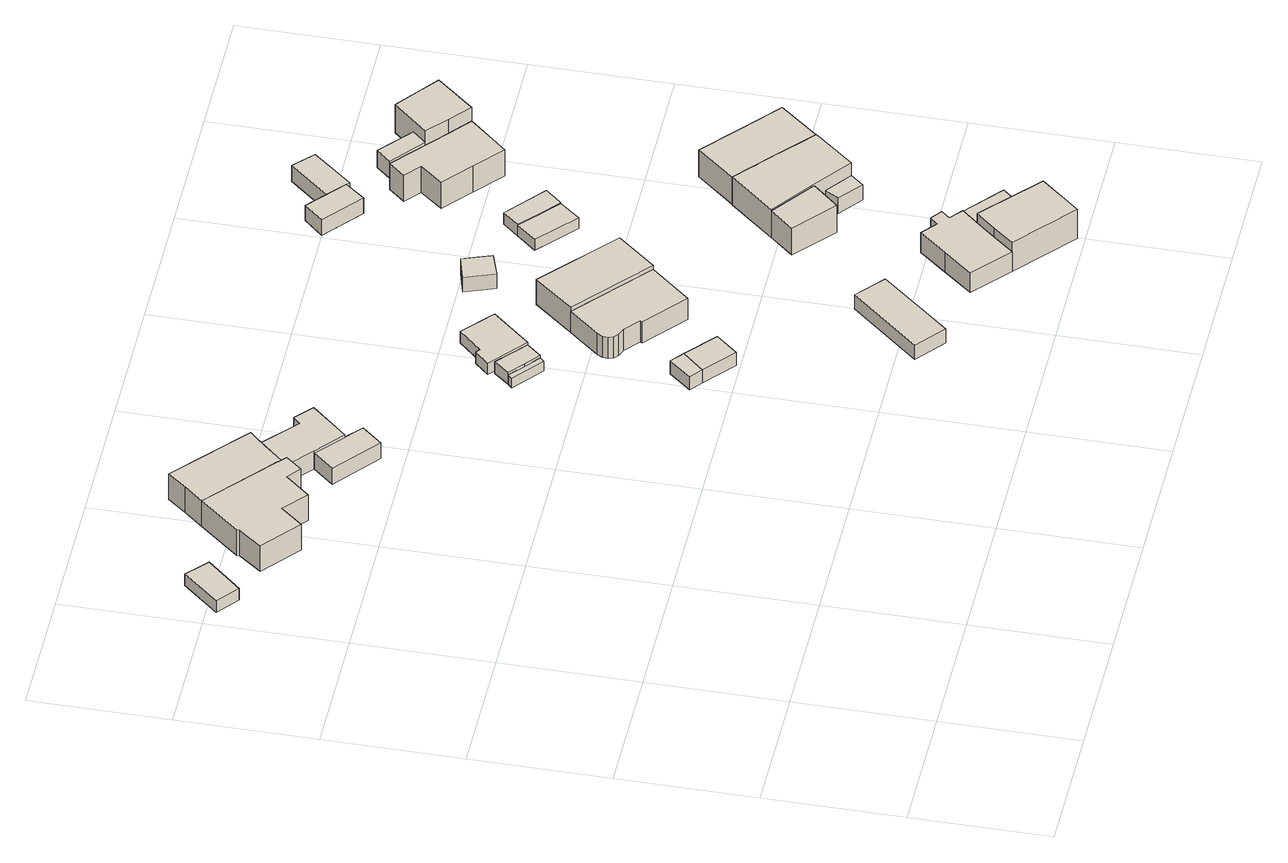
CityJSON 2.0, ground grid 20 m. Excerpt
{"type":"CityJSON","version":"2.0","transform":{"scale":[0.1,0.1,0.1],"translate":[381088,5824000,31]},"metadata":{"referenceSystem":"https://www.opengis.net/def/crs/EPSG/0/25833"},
"CityObjects":{
"building1":{"type":"Building","attributes":{"Gemeindeschluessel":"11000012","BezugspunktDach":"2200","function":"31001_2463","measuredHeight":3.06,"storeysAboveGround":1},"address":[{"country":"Germany","locality":"Berlin","thoroughfareNumber":"7 (1)","thoroughfareName":"Straße V (HOKA IV)"}],"geometry":[{"type":"Solid","lod":"1","boundaries":[[[[0,1,2,3,4]],[[5,6,7,8,9]],[[5,9,4,3]],[[6,5,3,2]],[[7,6,2,1]],[[8,7,1,0]],[[9,8,0,4]]]]}]},
"building2":{"type":"Building","attributes":{"Gemeindeschluessel":"11000012","BezugspunktDach":"2200","function":"31001_1010","measuredHeight":4.5,"storeysAboveGround":1},"address":[{"country":"Germany","locality":"Berlin","thoroughfareNumber":"7","thoroughfareName":"Straße V (HOKA IV)"}],"geometry":[{"type":"Solid","lod":"1","boundaries":[[[[10,11,12,13,14,15,16,17,18,19,20]],[[21,22,23,24,25,26,27,28,29,30,31]],[[21,31,20,19]],[[22,21,19,18]],[[23,22,18,17]],[[24,23,17,16]],[[25,24,16,15]],[[26,25,15,14]],[[27,26,14,13]],[[28,27,13,12]],[[29,28,12,11]],[[30,29,11,10]],[[31,30,10,20]]]]}]},
"building3":{"type":"Building","attributes":{"Gemeindeschluessel":"11000012","function":"31001_1010"},"address":[{"country":"Germany","locality":"Berlin","thoroughfareNumber":"5","thoroughfareName":"Straße V (HOKA IV)"}],"children":["building3-1","building3-2"]},
"building3-1":{"type":"BuildingPart","attributes":{"BezugspunktDach":"2200","measuredHeight":4.82,"storeysAboveGround":1},"parents":["building3"],"geometry":[{"type":"MultiSurface","lod":"1","boundaries":[[[16,32,33,34,35,36,37,38,17]],[[39,40,41,42,43,44,45,24,23]],[[39,23,17,38]],[[40,39,38,37]],[[41,40,37,36]],[[42,41,36,35]],[[46,47,35,34]],[[48,46,43,34,33]],[[45,44,33,32]],[[24,45,32,16]],[[23,24,16,17]],[[43,42,47,46]],[[44,43,46,48]]]}]},
"building3-2":{"type":"BuildingPart","attributes":{"BezugspunktDach":"2200","measuredHeight":3.24,"storeysAboveGround":1},"parents":["building3"],"geometry":[{"type":"MultiSurface","lod":"1","boundaries":[[[49,50,51,52,53,54,47,48]],[[42,55,56,57,58,59,25,44]],[[44,43,60]],[[55,42,47,54]],[[56,55,54,53]],[[57,56,53,52]],[[58,57,52,51]],[[59,58,51,50]],[[25,59,50,49]],[[44,25,49,48]],[[60,43,46,47,42]],[[48,46,43,44]]]}]},
"building4":{"type":"Building","attributes":{"Gemeindeschluessel":"11000012","BezugspunktDach":"2200","function":"31001_2723","measuredHeight":2.76,"storeysAboveGround":1},"address":[{"country":"Germany","locality":"Berlin","thoroughfareNumber":"7 (2)","thoroughfareName":"Straße V (HOKA IV)"}],"geometry":[{"type":"Solid","lod":"1","boundaries":[[[[61,62,63,64,65]],[[59,58,66,67,68]],[[59,68,65,64]],[[58,59,64,63]],[[66,58,63,62]],[[67,66,62,61]],[[68,67,61,65]]]]}]},
"building5":{"type":"Building","attributes":{"Gemeindeschluessel":"11000012","BezugspunktDach":"2200","function":"31001_2723","measuredHeight":2.32,"storeysAboveGround":1},"address":[{"country":"Germany","locality":"Berlin","thoroughfareNumber":"8 (1)","thoroughfareName":"Straße U (HOKA IV)"}],"geometry":[{"type":"Solid","lod":"1","boundaries":[[[[69,70,71,72]],[[73,74,75,76]],[[73,76,72,71]],[[74,73,71,70]],[[75,74,70,69]],[[76,75,69,72]]]]}]},
"building6":{"type":"Building","attributes":{"Gemeindeschluessel":"11000012","BezugspunktDach":"2200","function":"51009_1610","measuredHeight":1.72,"storeysAboveGround":0},"address":[{"country":"Germany","locality":"Berlin"}],"geometry":[{"type":"Solid","lod":"1","boundaries":[[[[77,78,79,80]],[[81,82,83,84]],[[81,84,80,79]],[[82,81,79,78]],[[83,82,78,77]],[[84,83,77,80]]]]}]},
"building7":{"type":"Building","attributes":{"Gemeindeschluessel":"11000012","BezugspunktDach":"2200","function":"51009_1610","measuredHeight":2.36,"storeysAboveGround":0},"address":[{"country":"Germany","locality":"Berlin"}],"geometry":[{"type":"Solid","lod":"1","boundaries":[[[[85,86,70,69]],[[74,87,88,75]],[[74,75,69,70]],[[87,74,70,86]],[[88,87,86,85]],[[75,88,85,69]]]]}]},
"building8":{"type":"Building","attributes":{"Gemeindeschluessel":"11000012","BezugspunktDach":"2200","function":"31001_1313","measuredHeight":2.49,"storeysAboveGround":1},"address":[{"country":"Germany","locality":"Berlin","thoroughfareNumber":"8 (2)","thoroughfareName":"Straße U (HOKA IV)"}],"geometry":[{"type":"Solid","lod":"1","boundaries":[[[[89,90,91,92,93,94]],[[95,96,97,82,98,81]],[[95,81,94,93]],[[96,95,93,92]],[[97,96,92,91]],[[82,97,91,90]],[[98,82,90,89]],[[81,98,89,94]]]]}]},
"building9":{"type":"Building","attributes":{"Gemeindeschluessel":"11000012","BezugspunktDach":"2200","function":"31001_2463","measuredHeight":2.47,"storeysAboveGround":1},"address":[{"country":"Germany","locality":"Berlin","thoroughfareNumber":"2 (1)","thoroughfareName":"Straße T (HOKA IV)"}],"geometry":[{"type":"Solid","lod":"1","boundaries":[[[[99,100,101,102]],[[103,104,105,106]],[[103,106,102,101]],[[104,103,101,100]],[[105,104,100,99]],[[106,105,99,102]]]]}]},
"building10":{"type":"Building","attributes":{"Gemeindeschluessel":"11000012","BezugspunktDach":"2200","function":"31001_1313","measuredHeight":1.99,"storeysAboveGround":1},"address":[{"country":"Germany","locality":"Berlin","thoroughfareNumber":"6 (2)","thoroughfareName":"Straße U (HOKA IV)"}],"geometry":[{"type":"Solid","lod":"1","boundaries":[[[[107,108,109,110,111,112]],[[113,114,115,116,117,118]],[[113,118,112,111]],[[114,113,111,110]],[[115,114,110,109]],[[116,115,109,108]],[[117,116,108,107]],[[118,117,107,112]]]]}]},
"building11":{"type":"Building","attributes":{"Gemeindeschluessel":"11000012","BezugspunktDach":"2200","function":"31001_1010","measuredHeight":3.72,"storeysAboveGround":1},"address":[{"country":"Germany","locality":"Berlin","thoroughfareNumber":"8","thoroughfareName":"Straße U (HOKA IV)"}],"geometry":[{"type":"Solid","lod":"1","boundaries":[[[[119,120,121,122,123,124,125,126,127,128,129]],[[130,131,132,133,134,135,136,137,138,139,140]],[[130,140,129,128]],[[131,130,128,127]],[[132,131,127,126]],[[133,132,126,125]],[[134,133,125,124]],[[135,134,124,123]],[[136,135,123,122]],[[137,136,122,121]],[[138,137,121,120]],[[139,138,120,119]],[[140,139,119,129]]]]}]},
"building12":{"type":"Building","attributes":{"Gemeindeschluessel":"11000012","BezugspunktDach":"2200","function":"31001_1010","measuredHeight":7.6,"storeysAboveGround":1},"address":[{"country":"Germany","locality":"Berlin","thoroughfareNumber":"6","thoroughfareName":"Straße U (HOKA IV)"}],"geometry":[{"type":"Solid","lod":"1","boundaries":[[[[141,142,143,144]],[[145,146,133,132]],[[145,132,144,143]],[[146,145,143,142]],[[133,146,142,141]],[[132,133,141,144]]]]}]},
"building13":{"type":"Building","attributes":{"Gemeindeschluessel":"11000012","BezugspunktDach":"2200","function":"31001_1010","measuredHeight":6.22,"storeysAboveGround":1},"address":[{"country":"Germany","locality":"Berlin","thoroughfareNumber":"2","thoroughfareName":"Straße T (HOKA IV)"}],"geometry":[{"type":"Solid","lod":"1","boundaries":[[[[147,148,149,150,151,152,153,154,155,156]],[[157,158,159,160,161,162,163,164,165,166]],[[157,166,156,155]],[[158,157,155,154]],[[159,158,154,153]],[[160,159,153,152]],[[161,160,152,151]],[[162,161,151,150]],[[163,162,150,149]],[[164,163,149,148]],[[165,164,148,147]],[[166,165,147,156]]]]}]},
"building14":{"type":"Building","attributes":{"Gemeindeschluessel":"11000012","BezugspunktDach":"2200","function":"31001_1313","measuredHeight":3.75,"storeysAboveGround":1},"address":[{"country":"Germany","locality":"Berlin","thoroughfareNumber":"6 (3)","thoroughfareName":"Straße U (HOKA IV)"}],"geometry":[{"type":"Solid","lod":"1","boundaries":[[[[167,168,169,170,171]],[[172,173,174,175,176]],[[172,176,171,170]],[[173,172,170,169]],[[174,173,169,168]],[[175,174,168,167]],[[176,175,167,171]]]]}]},
"building15":{"type":"Building","attributes":{"Gemeindeschluessel":"11000012","function":"31001_1010"},"address":[{"country":"Germany","locality":"Berlin","thoroughfareNumber":"4","thoroughfareName":"Straße T (HOKA IV)"}],"children":["building15-1","building15-2"]},
"building15-1":{"type":"BuildingPart","attributes":{"BezugspunktDach":"2200","measuredHeight":6.98,"storeysAboveGround":1},"parents":["building15"],"geometry":[{"type":"MultiSurface","lod":"1","boundaries":[[[177,178,179,180,181]],[[182,183,184,185,165]],[[182,165,181,180]],[[183,182,180,179]],[[184,186,187,188,179,178]],[[185,184,178,177]],[[165,185,177,181]],[[183,188,187,186]]]}]},
"building15-2":{"type":"BuildingPart","attributes":{"BezugspunktDach":"2200","measuredHeight":3.42,"storeysAboveGround":1},"parents":["building15"],"geometry":[{"type":"MultiSurface","lod":"1","boundaries":[[[187,189,190,188]],[[163,191,186,183]],[[163,183,188,190]],[[191,163,190,189]],[[186,191,189,187]],[[192,186,187,188,183]]]}]},
"building16":{"type":"Building","attributes":{"Gemeindeschluessel":"11000012","BezugspunktDach":"2200","function":"31001_2463","measuredHeight":1.92,"storeysAboveGround":1},"address":[{"country":"Germany","locality":"Berlin","thoroughfareNumber":"6 (1)","thoroughfareName":"Straße U (HOKA IV)"}],"geometry":[{"type":"Solid","lod":"1","boundaries":[[[[193,194,195,196]],[[197,198,199,200]],[[197,200,196,195]],[[198,197,195,194]],[[199,198,194,193]],[[200,199,193,196]]]]}]},
"building17":{"type":"Building","attributes":{"Gemeindeschluessel":"11000012","function":"31001_1010"},"address":[{"country":"Germany","locality":"Berlin","thoroughfareNumber":"7","thoroughfareName":"Straße U (HOKA IV)"}],"children":["building17-1","building17-2","building17-3"]},
"building17-1":{"type":"BuildingPart","attributes":{"BezugspunktDach":"2200","measuredHeight":7.03,"storeysAboveGround":1},"parents":["building17"],"geometry":[{"type":"MultiSurface","lod":"1","boundaries":[[[201,202,203,204,205,206]],[[207,208,209,210,211,212]],[[207,212,206,205]],[[208,207,205,204]],[[209,208,204,203]],[[210,209,203,202]],[[213,214,215,216,217,218,202,201]],[[212,211,201,206],[219,213,211,212]],[[210,218,217,216]],[[211,215,214,213]],[[213,219,212,211]]]}]},
"building17-2":{"type":"BuildingPart","attributes":{"BezugspunktDach":"2200","measuredHeight":2.68,"storeysAboveGround":1},"parents":["building17"],"geometry":[{"type":"MultiSurface","lod":"1","boundaries":[[[220,218,217,221]],[[216,210,222,223]],[[216,223,221,217]],[[222,210,218,220]],[[223,222,220,221]],[[224,210,216,217,218]]]}]},
"building17-3":{"type":"BuildingPart","attributes":{"BezugspunktDach":"2200","measuredHeight":7.12,"storeysAboveGround":1},"parents":["building17"],"geometry":[{"type":"MultiSurface","lod":"1","boundaries":[[[225,214,219,226]],[[212,215,227,228]],[[212,228,226,219]],[[227,215,214,225]],[[228,227,225,226]],[[215,211,213,214]],[[212,219,213,211]]]}]},
"building18":{"type":"Building","attributes":{"Gemeindeschluessel":"11000012","BezugspunktDach":"2200","function":"31001_2463","measuredHeight":3.11,"storeysAboveGround":1},"address":[{"country":"Germany","locality":"Berlin","thoroughfareNumber":"4 (1)","thoroughfareName":"Straße U (HOKA IV)"}],"geometry":[{"type":"Solid","lod":"1","boundaries":[[[[229,230,231,232,233,234]],[[235,236,237,198,238,197]],[[235,197,234,233]],[[236,235,233,232]],[[237,236,232,231]],[[198,237,231,230]],[[238,198,230,229]],[[197,238,229,234]]]]}]},
"building19":{"type":"Building","attributes":{"Gemeindeschluessel":"11000012","BezugspunktDach":"2200","function":"31001_2723","measuredHeight":2.72,"storeysAboveGround":1},"address":[{"country":"Germany","locality":"Berlin","thoroughfareNumber":"4 (2)","thoroughfareName":"Straße U (HOKA IV)"}],"geometry":[{"type":"Solid","lod":"1","boundaries":[[[[239,240,241,242,243]],[[244,245,246,247,248]],[[244,248,243,242]],[[245,244,242,241]],[[246,245,241,240]],[[247,246,240,239]],[[248,247,239,243]]]]}]},
"building20":{"type":"Building","attributes":{"Gemeindeschluessel":"11000012","BezugspunktDach":"2200","function":"31001_1010","measuredHeight":6.01,"storeysAboveGround":1},"address":[{"country":"Germany","locality":"Berlin","thoroughfareNumber":"5","thoroughfareName":"Straße U (HOKA IV)"}],"geometry":[{"type":"Solid","lod":"1","boundaries":[[[[249,250,251,252,253]],[[254,255,256,257,258]],[[254,258,253,252]],[[255,254,252,251]],[[256,255,251,250]],[[257,256,250,249]],[[258,257,249,253]]]]}]},
"building21":{"type":"Building","attributes":{"Gemeindeschluessel":"11000012","BezugspunktDach":"2200","function":"31001_2723","measuredHeight":2.73,"storeysAboveGround":1},"address":[{"country":"Germany","locality":"Berlin","thoroughfareNumber":"2 (2)","thoroughfareName":"Straße U (HOKA IV)"}],"geometry":[{"type":"Solid","lod":"1","boundaries":[[[[240,259,260,261,241]],[[262,263,264,265,266]],[[262,266,241,261]],[[263,262,261,260]],[[264,263,260,259]],[[265,264,259,240]],[[266,265,240,241]]]]}]},
"building22":{"type":"Building","attributes":{"Gemeindeschluessel":"11000012","BezugspunktDach":"2200","function":"31001_1010","measuredHeight":9.2,"storeysAboveGround":1},"address":[{"country":"Germany","locality":"Berlin","thoroughfareNumber":"4","thoroughfareName":"Straße U (HOKA IV)"}],"geometry":[{"type":"Solid","lod":"1","boundaries":[[[[267,268,269,270,271,272,273,274]],[[275,276,277,278,279,280,281,282]],[[275,282,274,273]],[[276,275,273,272]],[[277,276,272,271]],[[278,277,271,270]],[[279,278,270,269]],[[280,279,269,268]],[[281,280,268,267]],[[282,281,267,274]]]]}]},
"building23":{"type":"Building","attributes":{"Gemeindeschluessel":"11000012","function":"31001_1010"},"address":[{"country":"Germany","locality":"Berlin","thoroughfareNumber":"2","thoroughfareName":"Straße U (HOKA IV)"}],"children":["building23-1","building23-2"]},
"building23-1":{"type":"BuildingPart","attributes":{"BezugspunktDach":"2200","measuredHeight":6.96,"storeysAboveGround":1},"parents":["building23"],"geometry":[{"type":"Solid","lod":"1","boundaries":[[[[283,284,285,286,287,288]],[[289,290,291,292,293,294]],[[289,294,288,287],[295,296,297,294]],[[290,289,287,286]],[[291,290,286,285]],[[292,291,285,284]],[[293,292,284,283]],[[294,293,283,288]],[[296,295,294,297]]]]}]},
"building23-2":{"type":"BuildingPart","attributes":{"BezugspunktDach":"2200","measuredHeight":2.97,"storeysAboveGround":1},"parents":["building23"],"geometry":[{"type":"Solid","lod":"1","boundaries":[[[[297,296,298,299]],[[300,295,294,301]],[[300,301,299,298]],[[295,300,298,296]],[[301,294,297,299]],[[295,296,297,294]]]]}]}
},
"vertices":[
[34,957,42],[79,1007,42],[64,1020,42],[49,1034,42],[3,982,42],[49,1034,22],[64,1020,22],[79,1007,22],[34,957,22],[3,982,22],
[151,896,66],[178,928,66],[212,899,66],[242,934,66],[262,919,66],[281,942,66],[256,964,66],[172,1036,66],[123,978,66],[124,975,66],[98,941,66],[124,975,21],[123,978,21],[172,1036,21],[256,964,21],[281,942,21],[262,919,21],[242,934,21],[212,899,21],[178,928,21],[151,896,21],[98,941,21],
[269,953,66],[274,948,66],[297,974,66],[312,990,66],[321,999,66],[217,1090,66],[195,1063,66],[195,1063,21],[217,1090,21],[321,999,21],[312,990,21],[297,974,21],[274,948,21],[269,953,21],[297,974,53],[312,990,53],[274,948,53],
[281,942,53],[316,912,53],[356,878,53],[402,930,53],[377,952,53],[367,942,53],[367,942,21],[377,952,21],[402,930,21],[356,878,21],[316,912,21],[305,982,21],
[354,829,49],[379,858,49],[356,878,49],[316,912,49],[290,882,49],[379,858,21],[354,829,21],[290,882,21],
[592,439,42],[620,470,42],[602,485,42],[575,453,42],[602,485,19],[620,470,19],[592,439,19],[575,453,19],
[573,651,37],[579,657,37],[537,692,37],[531,686,37],[537,692,20],[579,657,20],[573,651,20],[531,686,20],
[636,402,42],[663,433,42],[663,433,19],[636,402,19],
[558,674,41],[579,657,41],[597,678,41],[576,696,41],[555,714,41],[537,692,41],[555,714,20],[576,696,20],[597,678,20],[558,674,20],
[736,137,44],[820,236,44],[780,270,44],[695,171,44],[780,270,19],[820,236,19],[736,137,19],[695,171,19],
[603,679,40],[651,734,40],[607,772,40],[576,739,40],[570,743,40],[551,723,40],[570,743,20],[576,739,20],[607,772,20],[651,734,20],[603,679,20],[551,723,20],
[619,565,56],[625,560,56],[636,555,56],[658,537,56],[656,534,56],[715,484,56],[764,541,56],[658,632,56],[621,588,56],[617,580,56],[616,572,56],[617,580,19],[621,588,19],[658,632,19],[764,541,19],[715,484,19],[656,534,19],[658,537,19],[636,555,19],[625,560,19],[619,565,19],[616,572,19],
[764,541,63],[810,596,63],[705,688,63],[658,632,63],[705,688,19],[810,596,19],
[896,79,54],[930,120,54],[965,160,54],[947,175,54],[958,187,54],[942,199,54],[932,188,54],[910,206,54],[877,166,54],[843,125,54],[877,166,19],[910,206,19],[932,188,19],[942,199,19],[958,187,19],[947,175,19],[965,160,19],[930,120,19],[896,79,19],[843,125,19],
[725,746,46],[760,758,46],[753,778,46],[745,799,46],[709,789,46],[745,799,20],[753,778,20],[760,758,20],[725,746,20],[709,789,20],
[979,7,71],[1026,63,71],[944,136,71],[920,108,71],[896,79,71],[920,108,19],[944,136,19],[1026,63,19],[979,7,19],[996,90,19],[996,90,53],[944,136,53],
[1018,115,53],[965,160,53],[1018,115,19],[970,113,19],
[866,663,39],[890,692,39],[835,740,39],[811,712,39],[835,740,20],[890,692,20],[866,663,20],[811,712,20],
[958,365,68],[1015,322,68],[1062,379,68],[1009,426,68],[955,472,68],[900,408,68],[955,472,19],[1009,426,19],[1062,379,19],[1015,322,19],[958,365,19],[900,408,19],[958,365,66],[962,362,66],[962,362,19],[978,350,19],[978,350,46],[1015,322,46],[900,408,66],
[999,303,46],[966,330,46],[999,303,19],[966,330,19],[1015,322,41],
[928,324,66],[871,374,66],[928,324,19],[871,374,19],
[862,716,40],[890,692,40],[899,702,40],[911,716,40],[855,763,40],[835,740,40],[855,763,20],[911,716,20],[899,702,20],[862,716,20],
[837,950,49],[860,978,49],[834,1000,49],[807,1023,49],[782,996,49],[807,1023,22],[834,1000,22],[860,978,22],[837,950,22],[782,996,22],
[1062,379,67],[1108,435,67],[1054,481,67],[1001,527,67],[955,472,67],[1001,527,20],[1054,481,20],[1108,435,20],[1062,379,20],[955,472,20],
[864,974,49],[911,1031,49],[883,1057,49],[883,1057,21],[911,1031,21],[864,974,21],[860,978,21],[834,1000,21],
[932,820,47],[973,785,47],[1021,840,47],[978,876,47],[915,930,47],[895,907,47],[917,888,47],[891,855,47],[917,888,1],[895,907,1],[915,930,1],[978,876,1],[1021,840,1],[973,785,1],[932,820,1],[891,855,1],
[991,865,71],[1021,840,71],[1067,894,71],[1037,918,71],[1007,941,71],[962,891,71],[1007,941,21],[1037,918,21],[1067,894,21],[1021,840,21],[991,865,21],[962,891,21],[980,911,21],[980,911,51],[962,891,51],
[933,951,51],[915,930,51],[933,951,21],[915,930,21]
]}
